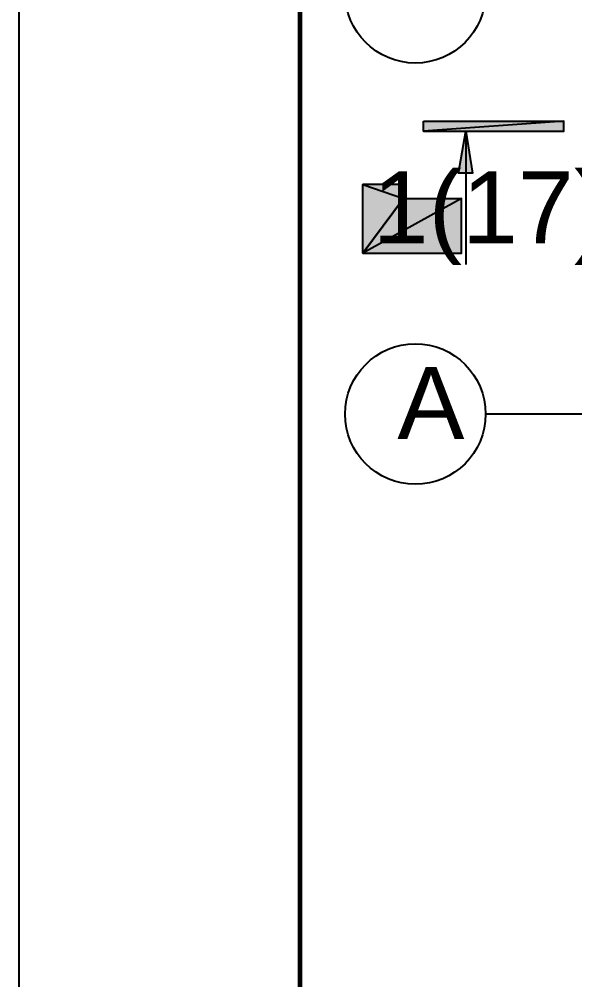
# Model space of a CAD drawing. Extents: x 8 to 21351, y 0 to 420.
# Drawn here: x 15552.9 to 15592.4, y 268.7 to 337.1 of the extents above; entities that cross this region are included whole.
import ezdxf

# ---------------------------------------------------------------- set-up
doc = ezdxf.new("R2010")
doc.units = 0
doc.styles.add('TEYPDFCAD_TEXT', font='arial.ttf')

msp = doc.modelspace()

# ---------------------------------------------------------------- hatches: boundary and pattern name
h = msp.add_hatch(color=7)
h.paths.add_polyline_path([(15581.659, 329.84), (15591.65, 329.84), (15581.659, 329.142)])
h.paths.add_polyline_path([(15591.65, 329.84), (15581.659, 329.142), (15591.65, 329.142)])
msp.add_hatch(color=7).paths.add_polyline_path([(15584.665, 329.142), (15585.152, 326.136), (15584.157, 326.136)])
at = {"true_color": 0xffffff}
h = msp.add_hatch(color=0, dxfattribs=at)
h.paths.add_polyline_path([(15580.241, 325.332), (15577.341, 325.332), (15580.241, 324.337)])
h.paths.add_polyline_path([(15577.341, 325.332), (15580.241, 324.337), (15577.341, 320.442)])
h = msp.add_hatch(color=0, dxfattribs=at)
h.paths.add_polyline_path([(15580.241, 324.337), (15584.368, 324.337), (15577.341, 320.442)])
h.paths.add_polyline_path([(15584.368, 324.337), (15577.341, 320.442), (15584.368, 320.442)])

# ---------------------------------------------------------------- linework, layer by layer
at = {"lineweight": 25}
msp.add_line((15552.851, 0.085), (15552.851, 419.968), dxfattribs=at)
at = {"color": 7, "lineweight": 25}
for p, q in [((15584.665, 329.142), (15584.665, 319.638)), ((15591.057, 308.97), (15586.062, 308.97)), ((15606.085, 308.97), (15591.057, 308.97))]:
    msp.add_line(p, q, dxfattribs=at)
at = {"lineweight": 60}
msp.add_lwpolyline([(15572.854, 5.08), (16141.835, 5.08), (16141.835, 415.078), (15572.854, 415.078)], close=True, dxfattribs=at)
at = {"color": 7}
for points in [[(15581.659, 329.84), (15591.65, 329.84), (15581.659, 329.142)], [(15591.65, 329.84), (15581.659, 329.142), (15591.65, 329.142)], [(15584.665, 329.142), (15585.152, 326.136), (15584.157, 326.136)]]:
    msp.add_lwpolyline(points, close=True, dxfattribs=at)
at = {"color": 0, "true_color": 0xffffff}
for points in [[(15580.241, 325.332), (15577.341, 325.332), (15580.241, 324.337)], [(15577.341, 325.332), (15580.241, 324.337), (15577.341, 320.442)], [(15580.241, 324.337), (15584.368, 324.337), (15577.341, 320.442)], [(15584.368, 324.337), (15577.341, 320.442), (15584.368, 320.442)]]:
    msp.add_lwpolyline(points, close=True, dxfattribs=at)
at = {"color": 7, "lineweight": 25}
for centre in [(15581.077, 338.995), (15581.077, 308.98)]:
    msp.add_circle(centre, 5.006, dxfattribs=at)

# ---------------------------------------------------------------- texts
at = {"color": 7, "style": 'TEYPDFCAD_TEXT'}
for s, height, p in [('1(17)', 5.1259, (15578.04, 321.141)), ('А', 5.126, (15579.796, 307.213))]:
    msp.add_text(s, height=height, dxfattribs=at).set_placement(p)

doc.saveas('drawing.dxf')
